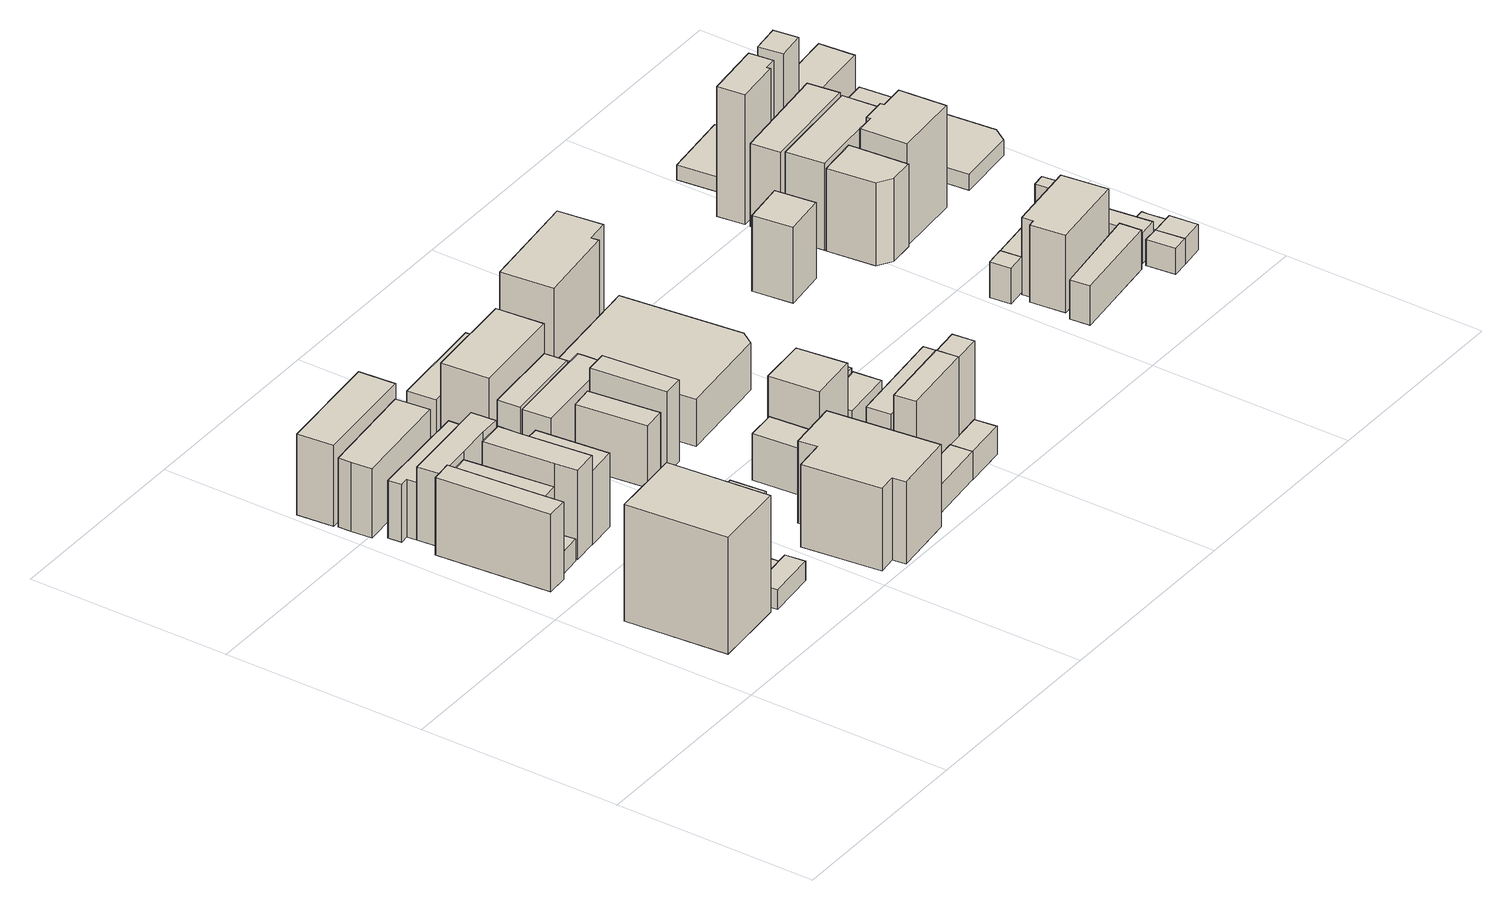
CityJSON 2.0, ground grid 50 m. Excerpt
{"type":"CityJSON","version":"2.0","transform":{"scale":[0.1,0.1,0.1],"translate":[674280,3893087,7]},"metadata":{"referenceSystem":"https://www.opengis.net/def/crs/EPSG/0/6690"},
"CityObjects":{
"building1":{"type":"Building","attributes":{"class":"3002","usage":"403","measuredHeight":35.8,"storeysAboveGround":8,"BuildingDetailAttribute.totalFloorArea":3648.01,"BuildingDetailAttribute.buildingFootprintArea":456,"BuildingDetailAttribute.buildingRoofEdgeArea":456,"BuildingDetailAttribute.urbanPlanType":"21","BuildingDetailAttribute.landUseType":"212","BuildingDetailAttribute.surveyYear":2021,"BuildingIDAttribute.prefecture":"23","BuildingIDAttribute.city":"23106"},"address":[{"country":"日本","locality":"愛知県名古屋市"}],"geometry":[{"type":"Solid","lod":"1","boundaries":[[[[0,1,2,3]],[[2,4,5,3]],[[1,6,4,2]],[[0,7,6,1]],[[3,5,7,0]],[[4,6,7,5]]]]}]},
"building2":{"type":"Building","attributes":{"class":"3002","usage":"402","measuredHeight":24.8,"storeysAboveGround":6,"BuildingDetailAttribute.totalFloorArea":898.37,"BuildingDetailAttribute.buildingFootprintArea":149.73,"BuildingDetailAttribute.buildingRoofEdgeArea":149.73,"BuildingDetailAttribute.urbanPlanType":"21","BuildingDetailAttribute.landUseType":"212","BuildingDetailAttribute.surveyYear":2021,"BuildingIDAttribute.prefecture":"23","BuildingIDAttribute.city":"23106"},"address":[{"country":"日本","locality":"愛知県名古屋市"}],"geometry":[{"type":"Solid","lod":"1","boundaries":[[[[8,9,10,11,12,13]],[[12,14,15,13]],[[11,16,14,12]],[[10,17,16,11]],[[9,18,17,10]],[[8,19,18,9]],[[13,15,19,8]],[[14,16,17,18,19,15]]]]}]},
"building3":{"type":"Building","attributes":{"class":"3003","usage":"402","measuredHeight":14.7,"storeysAboveGround":1,"BuildingDetailAttribute.totalFloorArea":32.4,"BuildingDetailAttribute.buildingFootprintArea":32.4,"BuildingDetailAttribute.buildingRoofEdgeArea":32.4,"BuildingDetailAttribute.urbanPlanType":"21","BuildingDetailAttribute.landUseType":"212","BuildingDetailAttribute.surveyYear":2021,"BuildingIDAttribute.prefecture":"23","BuildingIDAttribute.city":"23106"},"address":[{"country":"日本","locality":"愛知県名古屋市"}],"geometry":[{"type":"Solid","lod":"1","boundaries":[[[[20,21,22,23]],[[22,24,25,23]],[[21,26,24,22]],[[20,27,26,21]],[[23,25,27,20]],[[24,26,27,25]]]]}]},
"building4":{"type":"Building","attributes":{"class":"3002","usage":"402","measuredHeight":20.5,"storeysAboveGround":4,"BuildingDetailAttribute.totalFloorArea":653.2,"BuildingDetailAttribute.buildingFootprintArea":163.3,"BuildingDetailAttribute.buildingRoofEdgeArea":163.3,"BuildingDetailAttribute.urbanPlanType":"21","BuildingDetailAttribute.landUseType":"212","BuildingDetailAttribute.surveyYear":2021,"BuildingIDAttribute.prefecture":"23","BuildingIDAttribute.city":"23106"},"address":[{"country":"日本","locality":"愛知県名古屋市"}],"geometry":[{"type":"Solid","lod":"1","boundaries":[[[[28,29,30,31,32]],[[31,33,34,32]],[[30,35,33,31]],[[29,36,35,30]],[[28,37,36,29]],[[32,34,37,28]],[[33,35,36,37,34]]]]}]},
"building5":{"type":"Building","attributes":{"class":"3001","usage":"413","measuredHeight":8,"storeysAboveGround":2,"BuildingDetailAttribute.totalFloorArea":120.96,"BuildingDetailAttribute.buildingFootprintArea":60.48,"BuildingDetailAttribute.buildingRoofEdgeArea":60.48,"BuildingDetailAttribute.urbanPlanType":"21","BuildingDetailAttribute.landUseType":"212","BuildingDetailAttribute.surveyYear":2021,"BuildingIDAttribute.prefecture":"23","BuildingIDAttribute.city":"23106"},"address":[{"country":"日本","locality":"愛知県名古屋市"}],"geometry":[{"type":"Solid","lod":"1","boundaries":[[[[38,39,40,41]],[[40,42,43,41]],[[39,44,42,40]],[[38,45,44,39]],[[41,43,45,38]],[[42,44,45,43]]]]}]},
"building6":{"type":"Building","attributes":{"class":"9999","usage":"411","measuredHeight":6,"storeysAboveGround":1,"BuildingDetailAttribute.totalFloorArea":101.5,"BuildingDetailAttribute.buildingFootprintArea":101.5,"BuildingDetailAttribute.buildingRoofEdgeArea":101.5,"BuildingDetailAttribute.urbanPlanType":"21","BuildingDetailAttribute.landUseType":"211","BuildingDetailAttribute.surveyYear":2021,"BuildingIDAttribute.prefecture":"23","BuildingIDAttribute.city":"23106"},"address":[{"country":"日本","locality":"愛知県名古屋市"}],"geometry":[{"type":"Solid","lod":"1","boundaries":[[[[46,47,48,49,50,51]],[[50,52,53,51]],[[49,54,52,50]],[[48,55,54,49]],[[47,56,55,48]],[[46,57,56,47]],[[51,53,57,46]],[[52,54,55,56,57,53]]]]}]},
"building7":{"type":"Building","attributes":{"class":"3002","usage":"412","measuredHeight":29.7,"storeysAboveGround":8,"BuildingDetailAttribute.totalFloorArea":1175.66,"BuildingDetailAttribute.buildingFootprintArea":146.96,"BuildingDetailAttribute.buildingRoofEdgeArea":146.96,"BuildingDetailAttribute.urbanPlanType":"21","BuildingDetailAttribute.landUseType":"211","BuildingDetailAttribute.surveyYear":2021,"BuildingIDAttribute.prefecture":"23","BuildingIDAttribute.city":"23106"},"address":[{"country":"日本","locality":"愛知県名古屋市"}],"geometry":[{"type":"Solid","lod":"1","boundaries":[[[[58,59,60,61,62,63]],[[62,64,65,63]],[[61,66,64,62]],[[60,67,66,61]],[[59,68,67,60]],[[58,69,68,59]],[[63,65,69,58]],[[64,66,67,68,69,65]]]]}]},
"building8":{"type":"Building","attributes":{"class":"3002","usage":"402","measuredHeight":22.7,"storeysAboveGround":5,"BuildingDetailAttribute.totalFloorArea":694.62,"BuildingDetailAttribute.buildingFootprintArea":138.92,"BuildingDetailAttribute.buildingRoofEdgeArea":138.92,"BuildingDetailAttribute.urbanPlanType":"21","BuildingDetailAttribute.landUseType":"212","BuildingDetailAttribute.surveyYear":2021,"BuildingIDAttribute.prefecture":"23","BuildingIDAttribute.city":"23106"},"address":[{"country":"日本","locality":"愛知県名古屋市"}],"geometry":[{"type":"Solid","lod":"1","boundaries":[[[[70,71,72,73,74,75,76]],[[75,77,78,76]],[[74,79,77,75]],[[73,80,79,74]],[[72,81,80,73]],[[71,82,81,72]],[[70,83,82,71]],[[76,78,83,70]],[[77,79,80,81,82,83,78]]]]}]},
"building9":{"type":"Building","attributes":{"class":"3002","usage":"402","measuredHeight":16.7,"storeysAboveGround":4,"BuildingDetailAttribute.totalFloorArea":551.65,"BuildingDetailAttribute.buildingFootprintArea":137.91,"BuildingDetailAttribute.buildingRoofEdgeArea":137.91,"BuildingDetailAttribute.urbanPlanType":"21","BuildingDetailAttribute.landUseType":"212","BuildingDetailAttribute.surveyYear":2021,"BuildingIDAttribute.prefecture":"23","BuildingIDAttribute.city":"23106"},"address":[{"country":"日本","locality":"愛知県名古屋市"}],"geometry":[{"type":"Solid","lod":"1","boundaries":[[[[84,85,86,87,70,76]],[[70,88,89,76]],[[87,90,88,70]],[[86,91,90,87]],[[85,92,91,86]],[[84,93,92,85]],[[76,89,93,84]],[[88,90,91,92,93,89]]]]}]},
"building10":{"type":"Building","attributes":{"class":"3002","usage":"402","measuredHeight":23.6,"storeysAboveGround":5,"BuildingDetailAttribute.totalFloorArea":1059.16,"BuildingDetailAttribute.buildingFootprintArea":211.83,"BuildingDetailAttribute.buildingRoofEdgeArea":211.83,"BuildingDetailAttribute.urbanPlanType":"21","BuildingDetailAttribute.landUseType":"212","BuildingDetailAttribute.surveyYear":2021,"BuildingIDAttribute.prefecture":"23","BuildingIDAttribute.city":"23106"},"address":[{"country":"日本","locality":"愛知県名古屋市"}],"geometry":[{"type":"Solid","lod":"1","boundaries":[[[[94,95,96,97,98]],[[97,99,100,98]],[[96,101,99,97]],[[95,102,101,96]],[[94,103,102,95]],[[98,100,103,94]],[[99,101,102,103,100]]]]}]},
"building11":{"type":"Building","attributes":{"class":"3001","usage":"413","measuredHeight":8.9,"storeysAboveGround":2,"BuildingDetailAttribute.totalFloorArea":155.32,"BuildingDetailAttribute.buildingFootprintArea":77.66,"BuildingDetailAttribute.buildingRoofEdgeArea":77.66,"BuildingDetailAttribute.urbanPlanType":"21","BuildingDetailAttribute.landUseType":"212","BuildingDetailAttribute.surveyYear":2021,"BuildingIDAttribute.prefecture":"23","BuildingIDAttribute.city":"23106"},"address":[{"country":"日本","locality":"愛知県名古屋市"}],"geometry":[{"type":"Solid","lod":"1","boundaries":[[[[104,105,106,107,108]],[[107,109,110,108]],[[106,111,109,107]],[[105,112,111,106]],[[104,113,112,105]],[[108,110,113,104]],[[109,111,112,113,110]]]]}]},
"building12":{"type":"Building","attributes":{"class":"3002","usage":"402","measuredHeight":25.6,"storeysAboveGround":6,"BuildingDetailAttribute.totalFloorArea":1442.01,"BuildingDetailAttribute.buildingFootprintArea":240.34,"BuildingDetailAttribute.buildingRoofEdgeArea":240.34,"BuildingDetailAttribute.urbanPlanType":"21","BuildingDetailAttribute.landUseType":"212","BuildingDetailAttribute.surveyYear":2021,"BuildingIDAttribute.prefecture":"23","BuildingIDAttribute.city":"23106"},"address":[{"country":"日本","locality":"愛知県名古屋市"}],"geometry":[{"type":"Solid","lod":"1","boundaries":[[[[114,115,116,117]],[[116,118,119,117]],[[115,120,118,116]],[[114,121,120,115]],[[117,119,121,114]],[[118,120,121,119]]]]}]},
"building13":{"type":"Building","attributes":{"class":"3002","usage":"402","measuredHeight":29.8,"storeysAboveGround":5,"BuildingDetailAttribute.totalFloorArea":701.46,"BuildingDetailAttribute.buildingFootprintArea":140.29,"BuildingDetailAttribute.buildingRoofEdgeArea":140.29,"BuildingDetailAttribute.urbanPlanType":"21","BuildingDetailAttribute.landUseType":"212","BuildingDetailAttribute.surveyYear":2021,"BuildingIDAttribute.prefecture":"23","BuildingIDAttribute.city":"23106"},"address":[{"country":"日本","locality":"愛知県名古屋市"}],"geometry":[{"type":"Solid","lod":"1","boundaries":[[[[122,123,124,125]],[[124,126,127,125]],[[123,128,126,124]],[[122,129,128,123]],[[125,127,129,122]],[[126,128,129,127]]]]}]},
"building14":{"type":"Building","attributes":{"class":"3001","usage":"413","measuredHeight":18.7,"storeysAboveGround":2,"BuildingDetailAttribute.totalFloorArea":95.36,"BuildingDetailAttribute.buildingFootprintArea":47.68,"BuildingDetailAttribute.buildingRoofEdgeArea":47.68,"BuildingDetailAttribute.urbanPlanType":"21","BuildingDetailAttribute.landUseType":"212","BuildingDetailAttribute.surveyYear":2021,"BuildingIDAttribute.prefecture":"23","BuildingIDAttribute.city":"23106"},"address":[{"country":"日本","locality":"愛知県名古屋市"}],"geometry":[{"type":"Solid","lod":"1","boundaries":[[[[130,131,132,133]],[[132,134,135,133]],[[131,136,134,132]],[[130,137,136,131]],[[133,135,137,130]],[[134,136,137,135]]]]}]},
"building15":{"type":"Building","attributes":{"class":"3003","usage":"431","measuredHeight":3.9,"storeysAboveGround":1,"BuildingDetailAttribute.totalFloorArea":49.97,"BuildingDetailAttribute.buildingFootprintArea":49.97,"BuildingDetailAttribute.buildingRoofEdgeArea":49.97,"BuildingDetailAttribute.urbanPlanType":"21","BuildingDetailAttribute.landUseType":"223","BuildingDetailAttribute.surveyYear":2021,"BuildingIDAttribute.prefecture":"23","BuildingIDAttribute.city":"23106"},"address":[{"country":"日本","locality":"愛知県名古屋市"}],"geometry":[{"type":"Solid","lod":"1","boundaries":[[[[138,139,140,141]],[[140,142,143,141]],[[139,144,142,140]],[[138,145,144,139]],[[141,143,145,138]],[[142,144,145,143]]]]}]},
"building16":{"type":"Building","attributes":{"class":"3001","usage":"402","measuredHeight":6.8,"storeysAboveGround":2,"BuildingDetailAttribute.totalFloorArea":95.76,"BuildingDetailAttribute.buildingFootprintArea":47.88,"BuildingDetailAttribute.buildingRoofEdgeArea":47.88,"BuildingDetailAttribute.urbanPlanType":"21","BuildingDetailAttribute.landUseType":"212","BuildingDetailAttribute.surveyYear":2021,"BuildingIDAttribute.prefecture":"23","BuildingIDAttribute.city":"23106"},"address":[{"country":"日本","locality":"愛知県名古屋市"}],"geometry":[{"type":"Solid","lod":"1","boundaries":[[[[146,147,148,149]],[[148,150,151,149]],[[147,152,150,148]],[[146,153,152,147]],[[149,151,153,146]],[[150,152,153,151]]]]}]},
"building17":{"type":"Building","attributes":{"class":"3002","usage":"414","measuredHeight":24,"storeysAboveGround":7,"BuildingDetailAttribute.totalFloorArea":3555.91,"BuildingDetailAttribute.buildingFootprintArea":507.99,"BuildingDetailAttribute.buildingRoofEdgeArea":507.99,"BuildingDetailAttribute.urbanPlanType":"21","BuildingDetailAttribute.landUseType":"211","BuildingDetailAttribute.surveyYear":2021,"BuildingIDAttribute.prefecture":"23","BuildingIDAttribute.city":"23106"},"address":[{"country":"日本","locality":"愛知県名古屋市"}],"geometry":[{"type":"Solid","lod":"1","boundaries":[[[[154,155,156,157,158,159,160,161]],[[160,162,163,161]],[[159,164,162,160]],[[158,165,164,159]],[[157,166,165,158]],[[156,167,166,157]],[[155,168,167,156]],[[154,169,168,155]],[[161,163,169,154]],[[162,164,165,166,167,168,169,163]]]]}]},
"building18":{"type":"Building","attributes":{"class":"3002","usage":"401","measuredHeight":21.8,"storeysAboveGround":4,"BuildingDetailAttribute.totalFloorArea":398.57,"BuildingDetailAttribute.buildingFootprintArea":99.64,"BuildingDetailAttribute.buildingRoofEdgeArea":99.64,"BuildingDetailAttribute.urbanPlanType":"21","BuildingDetailAttribute.landUseType":"212","BuildingDetailAttribute.surveyYear":2021,"BuildingIDAttribute.prefecture":"23","BuildingIDAttribute.city":"23106"},"address":[{"country":"日本","locality":"愛知県名古屋市"}],"geometry":[{"type":"Solid","lod":"1","boundaries":[[[[170,171,172,173]],[[172,174,175,173]],[[171,176,174,172]],[[170,177,176,171]],[[173,175,177,170]],[[174,176,177,175]]]]}]},
"building19":{"type":"Building","attributes":{"class":"3002","usage":"402","measuredHeight":19.8,"storeysAboveGround":4,"BuildingDetailAttribute.totalFloorArea":669.96,"BuildingDetailAttribute.buildingFootprintArea":167.49,"BuildingDetailAttribute.buildingRoofEdgeArea":167.49,"BuildingDetailAttribute.urbanPlanType":"21","BuildingDetailAttribute.landUseType":"212","BuildingDetailAttribute.surveyYear":2021,"BuildingIDAttribute.prefecture":"23","BuildingIDAttribute.city":"23106"},"address":[{"country":"日本","locality":"愛知県名古屋市"}],"geometry":[{"type":"Solid","lod":"1","boundaries":[[[[178,179,180,181,182]],[[181,183,184,182]],[[180,185,183,181]],[[179,186,185,180]],[[178,187,186,179]],[[182,184,187,178]],[[183,185,186,187,184]]]]}]},
"building20":{"type":"Building","attributes":{"class":"3002","usage":"412","measuredHeight":16.7,"storeysAboveGround":5,"BuildingDetailAttribute.totalFloorArea":561.69,"BuildingDetailAttribute.buildingFootprintArea":112.34,"BuildingDetailAttribute.buildingRoofEdgeArea":112.34,"BuildingDetailAttribute.urbanPlanType":"21","BuildingDetailAttribute.landUseType":"211","BuildingDetailAttribute.surveyYear":2021,"BuildingIDAttribute.prefecture":"23","BuildingIDAttribute.city":"23106"},"address":[{"country":"日本","locality":"愛知県名古屋市"}],"geometry":[{"type":"Solid","lod":"1","boundaries":[[[[188,189,190,191]],[[190,192,193,191]],[[189,194,192,190]],[[188,195,194,189]],[[191,193,195,188]],[[192,194,195,193]]]]}]},
"building21":{"type":"Building","attributes":{"class":"3002","usage":"402","measuredHeight":24.8,"storeysAboveGround":7,"BuildingDetailAttribute.totalFloorArea":700.24,"BuildingDetailAttribute.buildingFootprintArea":100.03,"BuildingDetailAttribute.buildingRoofEdgeArea":100.03,"BuildingDetailAttribute.urbanPlanType":"21","BuildingDetailAttribute.landUseType":"212","BuildingDetailAttribute.surveyYear":2021,"BuildingIDAttribute.prefecture":"23","BuildingIDAttribute.city":"23106"},"address":[{"country":"日本","locality":"愛知県名古屋市"}],"geometry":[{"type":"Solid","lod":"1","boundaries":[[[[196,197,198,199]],[[198,200,201,199]],[[197,202,200,198]],[[196,203,202,197]],[[199,201,203,196]],[[200,202,203,201]]]]}]},
"building22":{"type":"Building","attributes":{"class":"3002","usage":"401","measuredHeight":22.9,"storeysAboveGround":3,"BuildingDetailAttribute.totalFloorArea":277.08,"BuildingDetailAttribute.buildingFootprintArea":92.36,"BuildingDetailAttribute.buildingRoofEdgeArea":92.36,"BuildingDetailAttribute.urbanPlanType":"21","BuildingDetailAttribute.landUseType":"212","BuildingDetailAttribute.surveyYear":2021,"BuildingIDAttribute.prefecture":"23","BuildingIDAttribute.city":"23106"},"address":[{"country":"日本","locality":"愛知県名古屋市"}],"geometry":[{"type":"Solid","lod":"1","boundaries":[[[[204,205,206,207]],[[206,208,209,207]],[[205,210,208,206]],[[204,211,210,205]],[[207,209,211,204]],[[208,210,211,209]]]]}]},
"building23":{"type":"Building","attributes":{"class":"3002","usage":"402","measuredHeight":25.7,"storeysAboveGround":6,"BuildingDetailAttribute.totalFloorArea":1661.29,"BuildingDetailAttribute.buildingFootprintArea":276.88,"BuildingDetailAttribute.buildingRoofEdgeArea":276.88,"BuildingDetailAttribute.urbanPlanType":"21","BuildingDetailAttribute.landUseType":"212","BuildingDetailAttribute.surveyYear":2021,"BuildingIDAttribute.prefecture":"23","BuildingIDAttribute.city":"23106"},"address":[{"country":"日本","locality":"愛知県名古屋市"}],"geometry":[{"type":"Solid","lod":"1","boundaries":[[[[212,213,214,215]],[[214,216,217,215]],[[213,218,216,214]],[[212,219,218,213]],[[215,217,219,212]],[[216,218,219,217]]]]}]},
"building24":{"type":"Building","attributes":{"class":"3002","usage":"402","measuredHeight":15.7,"storeysAboveGround":3,"BuildingDetailAttribute.totalFloorArea":529.69,"BuildingDetailAttribute.buildingFootprintArea":176.56,"BuildingDetailAttribute.buildingRoofEdgeArea":176.56,"BuildingDetailAttribute.urbanPlanType":"21","BuildingDetailAttribute.landUseType":"212","BuildingDetailAttribute.surveyYear":2021,"BuildingIDAttribute.prefecture":"23","BuildingIDAttribute.city":"23106"},"address":[{"country":"日本","locality":"愛知県名古屋市"}],"geometry":[{"type":"Solid","lod":"1","boundaries":[[[[220,221,222,223]],[[222,224,225,223]],[[221,226,224,222]],[[220,227,226,221]],[[223,225,227,220]],[[224,226,227,225]]]]}]},
"building25":{"type":"Building","attributes":{"class":"3001","usage":"413","measuredHeight":29.2,"storeysAboveGround":1,"BuildingDetailAttribute.totalFloorArea":83.2,"BuildingDetailAttribute.buildingFootprintArea":83.2,"BuildingDetailAttribute.buildingRoofEdgeArea":142.15,"BuildingDetailAttribute.urbanPlanType":"21","BuildingDetailAttribute.landUseType":"212","BuildingDetailAttribute.surveyYear":2021,"BuildingIDAttribute.prefecture":"23","BuildingIDAttribute.city":"23106"},"address":[{"country":"日本","locality":"愛知県名古屋市"}],"geometry":[{"type":"Solid","lod":"1","boundaries":[[[[228,229,230,231]],[[230,232,233,231]],[[229,234,232,230]],[[228,235,234,229]],[[231,233,235,228]],[[232,234,235,233]]]]}]},
"building26":{"type":"Building","attributes":{"class":"3002","usage":"431","measuredHeight":29.2,"storeysAboveGround":1,"BuildingDetailAttribute.totalFloorArea":101.97,"BuildingDetailAttribute.buildingFootprintArea":101.97,"BuildingDetailAttribute.buildingRoofEdgeArea":140.02,"BuildingDetailAttribute.urbanPlanType":"21","BuildingDetailAttribute.landUseType":"223","BuildingDetailAttribute.surveyYear":2021,"BuildingIDAttribute.prefecture":"23","BuildingIDAttribute.city":"23106"},"address":[{"country":"日本","locality":"愛知県名古屋市"}],"geometry":[{"type":"Solid","lod":"1","boundaries":[[[[236,237,238,239]],[[238,240,241,239]],[[237,242,240,238]],[[236,243,242,237]],[[239,241,243,236]],[[240,242,243,241]]]]}]},
"building27":{"type":"Building","attributes":{"class":"3002","usage":"412","measuredHeight":28.9,"storeysAboveGround":7,"BuildingDetailAttribute.totalFloorArea":1060.15,"BuildingDetailAttribute.buildingFootprintArea":151.45,"BuildingDetailAttribute.buildingRoofEdgeArea":151.45,"BuildingDetailAttribute.urbanPlanType":"21","BuildingDetailAttribute.landUseType":"211","BuildingDetailAttribute.surveyYear":2021,"BuildingIDAttribute.prefecture":"23","BuildingIDAttribute.city":"23106"},"address":[{"country":"日本","locality":"愛知県名古屋市"}],"geometry":[{"type":"Solid","lod":"1","boundaries":[[[[244,245,246,247]],[[246,248,249,247]],[[245,250,248,246]],[[244,251,250,245]],[[247,249,251,244]],[[248,250,251,249]]]]}]},
"building28":{"type":"Building","attributes":{"class":"9999","usage":"431","measuredHeight":25.2,"storeysAboveGround":7,"BuildingDetailAttribute.totalFloorArea":1082.49,"BuildingDetailAttribute.buildingFootprintArea":154.64,"BuildingDetailAttribute.buildingRoofEdgeArea":154.64,"BuildingDetailAttribute.urbanPlanType":"21","BuildingDetailAttribute.landUseType":"213","BuildingDetailAttribute.surveyYear":2021,"BuildingIDAttribute.prefecture":"23","BuildingIDAttribute.city":"23106"},"address":[{"country":"日本","locality":"愛知県名古屋市中区栄五丁目７０７－１"}],"geometry":[{"type":"Solid","lod":"1","boundaries":[[[[252,253,254,255]],[[254,256,257,255]],[[253,258,256,254]],[[252,259,258,253]],[[255,257,259,252]],[[256,258,259,257]]]]}]},
"building29":{"type":"Building","attributes":{"class":"3001","usage":"402","measuredHeight":17,"storeysAboveGround":1,"BuildingDetailAttribute.totalFloorArea":174.91,"BuildingDetailAttribute.buildingFootprintArea":174.91,"BuildingDetailAttribute.buildingRoofEdgeArea":174.91,"BuildingDetailAttribute.urbanPlanType":"21","BuildingDetailAttribute.landUseType":"212","BuildingDetailAttribute.surveyYear":2021,"BuildingIDAttribute.prefecture":"23","BuildingIDAttribute.city":"23106"},"address":[{"country":"日本","locality":"愛知県名古屋市中区栄五丁目７０６－１"}],"geometry":[{"type":"Solid","lod":"1","boundaries":[[[[260,261,262,263]],[[262,264,265,263]],[[261,266,264,262]],[[260,267,266,261]],[[263,265,267,260]],[[264,266,267,265]]]]}]},
"building30":{"type":"Building","attributes":{"class":"3001","usage":"413","measuredHeight":29.2,"storeysAboveGround":2,"BuildingDetailAttribute.totalFloorArea":117.89,"BuildingDetailAttribute.buildingFootprintArea":58.94,"BuildingDetailAttribute.buildingRoofEdgeArea":142.15,"BuildingDetailAttribute.urbanPlanType":"21","BuildingDetailAttribute.landUseType":"212","BuildingDetailAttribute.surveyYear":2021,"BuildingIDAttribute.prefecture":"23","BuildingIDAttribute.city":"23106"},"address":[{"country":"日本","locality":"愛知県名古屋市"}],"geometry":[{"type":"Solid","lod":"1","boundaries":[[[[268,269,270,271]],[[270,272,273,271]],[[269,274,272,270]],[[268,275,274,269]],[[271,273,275,268]],[[272,274,275,273]]]]}]},
"building31":{"type":"Building","attributes":{"class":"3003","usage":"431","measuredHeight":29.2,"storeysAboveGround":3,"BuildingDetailAttribute.totalFloorArea":114.15,"BuildingDetailAttribute.buildingFootprintArea":38.05,"BuildingDetailAttribute.buildingRoofEdgeArea":140.02,"BuildingDetailAttribute.urbanPlanType":"21","BuildingDetailAttribute.landUseType":"223","BuildingDetailAttribute.surveyYear":2021,"BuildingIDAttribute.prefecture":"23","BuildingIDAttribute.city":"23106"},"address":[{"country":"日本","locality":"愛知県名古屋市"}],"geometry":[{"type":"Solid","lod":"1","boundaries":[[[[276,277,278,279]],[[278,280,281,279]],[[277,282,280,278]],[[276,283,282,277]],[[279,281,283,276]],[[280,282,283,281]]]]}]},
"building32":{"type":"Building","attributes":{"class":"3002","usage":"411","measuredHeight":11.1,"storeysAboveGround":3,"BuildingDetailAttribute.totalFloorArea":265.78,"BuildingDetailAttribute.buildingFootprintArea":88.59,"BuildingDetailAttribute.buildingRoofEdgeArea":88.59,"BuildingDetailAttribute.urbanPlanType":"21","BuildingDetailAttribute.landUseType":"211","BuildingDetailAttribute.surveyYear":2021,"BuildingIDAttribute.prefecture":"23","BuildingIDAttribute.city":"23106"},"address":[{"country":"日本","locality":"愛知県名古屋市"}],"geometry":[{"type":"Solid","lod":"1","boundaries":[[[[284,285,286,287]],[[286,288,289,287]],[[285,290,288,286]],[[284,291,290,285]],[[287,289,291,284]],[[288,290,291,289]]]]}]},
"building33":{"type":"Building","attributes":{"class":"3002","usage":"402","measuredHeight":18,"storeysAboveGround":4,"BuildingDetailAttribute.totalFloorArea":3504.98,"BuildingDetailAttribute.buildingFootprintArea":876.25,"BuildingDetailAttribute.buildingRoofEdgeArea":876.25,"BuildingDetailAttribute.urbanPlanType":"21","BuildingDetailAttribute.landUseType":"212","BuildingDetailAttribute.surveyYear":2021,"BuildingIDAttribute.prefecture":"23","BuildingIDAttribute.city":"23106"},"address":[{"country":"日本","locality":"愛知県名古屋市"}],"geometry":[{"type":"Solid","lod":"1","boundaries":[[[[292,293,294,295,296]],[[295,297,298,296]],[[294,299,297,295]],[[293,300,299,294]],[[292,301,300,293]],[[296,298,301,292]],[[297,299,300,301,298]]]]}]},
"building34":{"type":"Building","attributes":{"class":"3002","usage":"402","measuredHeight":14.3,"storeysAboveGround":3,"BuildingDetailAttribute.totalFloorArea":225.79,"BuildingDetailAttribute.buildingFootprintArea":75.26,"BuildingDetailAttribute.buildingRoofEdgeArea":75.26,"BuildingDetailAttribute.urbanPlanType":"21","BuildingDetailAttribute.landUseType":"212","BuildingDetailAttribute.surveyYear":2021,"BuildingIDAttribute.prefecture":"23","BuildingIDAttribute.city":"23106"},"address":[{"country":"日本","locality":"愛知県名古屋市"}],"geometry":[{"type":"Solid","lod":"1","boundaries":[[[[302,303,304,305,306,307]],[[306,308,309,307]],[[305,310,308,306]],[[304,311,310,305]],[[303,312,311,304]],[[302,313,312,303]],[[307,309,313,302]],[[308,310,311,312,313,309]]]]}]},
"building35":{"type":"Building","attributes":{"class":"9999","usage":"411","measuredHeight":28.8,"storeysAboveGround":1,"BuildingDetailAttribute.totalFloorArea":73.33,"BuildingDetailAttribute.buildingFootprintArea":73.33,"BuildingDetailAttribute.buildingRoofEdgeArea":73.33,"BuildingDetailAttribute.urbanPlanType":"21","BuildingDetailAttribute.landUseType":"211","BuildingDetailAttribute.surveyYear":2021,"BuildingIDAttribute.prefecture":"23","BuildingIDAttribute.city":"23106"},"address":[{"country":"日本","locality":"愛知県名古屋市"}],"geometry":[{"type":"Solid","lod":"1","boundaries":[[[[314,315,316,317]],[[316,318,319,317]],[[315,320,318,316]],[[314,321,320,315]],[[317,319,321,314]],[[318,320,321,319]]]]}]},
"building36":{"type":"Building","attributes":{"class":"3002","usage":"412","measuredHeight":35.9,"storeysAboveGround":10,"BuildingDetailAttribute.totalFloorArea":3292.47,"BuildingDetailAttribute.buildingFootprintArea":329.25,"BuildingDetailAttribute.buildingRoofEdgeArea":329.25,"BuildingDetailAttribute.urbanPlanType":"21","BuildingDetailAttribute.landUseType":"211","BuildingDetailAttribute.surveyYear":2021,"BuildingIDAttribute.prefecture":"23","BuildingIDAttribute.city":"23106"},"address":[{"country":"日本","locality":"愛知県名古屋市"}],"geometry":[{"type":"Solid","lod":"1","boundaries":[[[[322,323,324,325,326,327]],[[326,328,329,327]],[[325,330,328,326]],[[324,331,330,325]],[[323,332,331,324]],[[322,333,332,323]],[[327,329,333,322]],[[328,330,331,332,333,329]]]]}]},
"building37":{"type":"Building","attributes":{"class":"3003","usage":"401","measuredHeight":19.3,"storeysAboveGround":1,"BuildingDetailAttribute.totalFloorArea":105.09,"BuildingDetailAttribute.buildingFootprintArea":105.09,"BuildingDetailAttribute.buildingRoofEdgeArea":105.09,"BuildingDetailAttribute.urbanPlanType":"21","BuildingDetailAttribute.landUseType":"215","BuildingDetailAttribute.surveyYear":2021,"BuildingIDAttribute.prefecture":"23","BuildingIDAttribute.city":"23106"},"address":[{"country":"日本","locality":"愛知県名古屋市"}],"geometry":[{"type":"Solid","lod":"1","boundaries":[[[[334,335,336,337]],[[336,338,339,337]],[[335,340,338,336]],[[334,341,340,335]],[[337,339,341,334]],[[338,340,341,339]]]]}]},
"building38":{"type":"Building","attributes":{"class":"3001","usage":"402","measuredHeight":10.1,"storeysAboveGround":2,"BuildingDetailAttribute.totalFloorArea":49.88,"BuildingDetailAttribute.buildingFootprintArea":24.94,"BuildingDetailAttribute.buildingRoofEdgeArea":24.94,"BuildingDetailAttribute.urbanPlanType":"21","BuildingDetailAttribute.landUseType":"212","BuildingDetailAttribute.surveyYear":2021,"BuildingIDAttribute.prefecture":"23","BuildingIDAttribute.city":"23106"},"address":[{"country":"日本","locality":"愛知県名古屋市"}],"geometry":[{"type":"Solid","lod":"1","boundaries":[[[[342,343,344,345]],[[344,346,347,345]],[[343,348,346,344]],[[342,349,348,343]],[[345,347,349,342]],[[346,348,349,347]]]]}]},
"building39":{"type":"Building","attributes":{"class":"3002","usage":"402","measuredHeight":25.1,"storeysAboveGround":5,"BuildingDetailAttribute.totalFloorArea":681.28,"BuildingDetailAttribute.buildingFootprintArea":136.26,"BuildingDetailAttribute.buildingRoofEdgeArea":136.26,"BuildingDetailAttribute.urbanPlanType":"21","BuildingDetailAttribute.landUseType":"212","BuildingDetailAttribute.surveyYear":2021,"BuildingIDAttribute.prefecture":"23","BuildingIDAttribute.city":"23106"},"address":[{"country":"日本","locality":"愛知県名古屋市"}],"geometry":[{"type":"Solid","lod":"1","boundaries":[[[[350,351,352,353,354]],[[353,355,356,354]],[[352,357,355,353]],[[351,358,357,352]],[[350,359,358,351]],[[354,356,359,350]],[[355,357,358,359,356]]]]}]},
"building40":{"type":"Building","attributes":{"class":"3001","usage":"411","measuredHeight":45,"storeysAboveGround":2,"BuildingDetailAttribute.totalFloorArea":246.42,"BuildingDetailAttribute.buildingFootprintArea":123.21,"BuildingDetailAttribute.buildingRoofEdgeArea":123.21,"BuildingDetailAttribute.urbanPlanType":"21","BuildingDetailAttribute.landUseType":"211","BuildingDetailAttribute.surveyYear":2021,"BuildingIDAttribute.prefecture":"23","BuildingIDAttribute.city":"23106"},"address":[{"country":"日本","locality":"愛知県名古屋市"}],"geometry":[{"type":"Solid","lod":"1","boundaries":[[[[360,361,362,363]],[[362,364,365,363]],[[361,366,364,362]],[[360,367,366,361]],[[363,365,367,360]],[[364,366,367,365]]]]}]},
"building41":{"type":"Building","attributes":{"class":"3002","usage":"401","measuredHeight":22.7,"storeysAboveGround":5,"BuildingDetailAttribute.totalFloorArea":1098.04,"BuildingDetailAttribute.buildingFootprintArea":219.61,"BuildingDetailAttribute.buildingRoofEdgeArea":219.61,"BuildingDetailAttribute.urbanPlanType":"21","BuildingDetailAttribute.landUseType":"212","BuildingDetailAttribute.surveyYear":2021,"BuildingIDAttribute.prefecture":"23","BuildingIDAttribute.city":"23106"},"address":[{"country":"日本","locality":"愛知県名古屋市"}],"geometry":[{"type":"Solid","lod":"1","boundaries":[[[[368,369,370,371,372,373]],[[372,374,375,373]],[[371,376,374,372]],[[370,377,376,371]],[[369,378,377,370]],[[368,379,378,369]],[[373,375,379,368]],[[374,376,377,378,379,375]]]]}]},
"building42":{"type":"Building","attributes":{"class":"3001","usage":"402","measuredHeight":21.3,"storeysAboveGround":2,"BuildingDetailAttribute.totalFloorArea":174.48,"BuildingDetailAttribute.buildingFootprintArea":87.24,"BuildingDetailAttribute.buildingRoofEdgeArea":87.24,"BuildingDetailAttribute.urbanPlanType":"21","BuildingDetailAttribute.landUseType":"212","BuildingDetailAttribute.surveyYear":2021,"BuildingIDAttribute.prefecture":"23","BuildingIDAttribute.city":"23106"},"address":[{"country":"日本","locality":"愛知県名古屋市"}],"geometry":[{"type":"Solid","lod":"1","boundaries":[[[[380,381,382,383]],[[382,384,385,383]],[[381,386,384,382]],[[380,387,386,381]],[[383,385,387,380]],[[384,386,387,385]]]]}]},
"building43":{"type":"Building","attributes":{"class":"3002","usage":"401","measuredHeight":39.1,"storeysAboveGround":11,"BuildingDetailAttribute.totalFloorArea":1030.05,"BuildingDetailAttribute.buildingFootprintArea":93.64,"BuildingDetailAttribute.buildingRoofEdgeArea":93.64,"BuildingDetailAttribute.urbanPlanType":"21","BuildingDetailAttribute.landUseType":"212","BuildingDetailAttribute.surveyYear":2021,"BuildingIDAttribute.prefecture":"23","BuildingIDAttribute.city":"23106"},"address":[{"country":"日本","locality":"愛知県名古屋市"}],"geometry":[{"type":"Solid","lod":"1","boundaries":[[[[388,389,390,391,392,393]],[[392,394,395,393]],[[391,396,394,392]],[[390,397,396,391]],[[389,398,397,390]],[[388,399,398,389]],[[393,395,399,388]],[[394,396,397,398,399,395]]]]}]},
"building44":{"type":"Building","attributes":{"class":"3002","usage":"401","measuredHeight":29.1,"storeysAboveGround":7,"BuildingDetailAttribute.totalFloorArea":1603.34,"BuildingDetailAttribute.buildingFootprintArea":229.05,"BuildingDetailAttribute.buildingRoofEdgeArea":229.05,"BuildingDetailAttribute.urbanPlanType":"21","BuildingDetailAttribute.landUseType":"212","BuildingDetailAttribute.surveyYear":2021,"BuildingIDAttribute.prefecture":"23","BuildingIDAttribute.city":"23106"},"address":[{"country":"日本","locality":"愛知県名古屋市"}],"geometry":[{"type":"Solid","lod":"1","boundaries":[[[[400,401,402,403]],[[402,404,405,403]],[[401,406,404,402]],[[400,407,406,401]],[[403,405,407,400]],[[404,406,407,405]]]]}]},
"building45":{"type":"Building","attributes":{"class":"3002","usage":"402","measuredHeight":27.1,"storeysAboveGround":6,"BuildingDetailAttribute.totalFloorArea":1167.75,"BuildingDetailAttribute.buildingFootprintArea":194.63,"BuildingDetailAttribute.buildingRoofEdgeArea":194.63,"BuildingDetailAttribute.urbanPlanType":"21","BuildingDetailAttribute.landUseType":"212","BuildingDetailAttribute.surveyYear":2021,"BuildingIDAttribute.prefecture":"23","BuildingIDAttribute.city":"23106"},"address":[{"country":"日本","locality":"愛知県名古屋市"}],"geometry":[{"type":"Solid","lod":"1","boundaries":[[[[408,409,410,411]],[[410,412,413,411]],[[409,414,412,410]],[[408,415,414,409]],[[411,413,415,408]],[[412,414,415,413]]]]}]},
"building46":{"type":"Building","attributes":{"class":"3002","usage":"412","measuredHeight":32,"storeysAboveGround":9,"BuildingDetailAttribute.totalFloorArea":1788.08,"BuildingDetailAttribute.buildingFootprintArea":198.68,"BuildingDetailAttribute.buildingRoofEdgeArea":198.68,"BuildingDetailAttribute.urbanPlanType":"21","BuildingDetailAttribute.landUseType":"211","BuildingDetailAttribute.surveyYear":2021,"BuildingIDAttribute.prefecture":"23","BuildingIDAttribute.city":"23106"},"address":[{"country":"日本","locality":"愛知県名古屋市"}],"geometry":[{"type":"Solid","lod":"1","boundaries":[[[[416,417,418,419,420,421,422,423]],[[422,424,425,423]],[[421,426,424,422]],[[420,427,426,421]],[[419,428,427,420]],[[418,429,428,419]],[[417,430,429,418]],[[416,431,430,417]],[[423,425,431,416]],[[424,426,427,428,429,430,431,425]]]]}]},
"building47":{"type":"Building","attributes":{"class":"3001","usage":"411","measuredHeight":9.6,"storeysAboveGround":1,"BuildingDetailAttribute.totalFloorArea":29.7,"BuildingDetailAttribute.buildingFootprintArea":29.7,"BuildingDetailAttribute.buildingRoofEdgeArea":173.3,"BuildingDetailAttribute.urbanPlanType":"21","BuildingDetailAttribute.landUseType":"211","BuildingDetailAttribute.surveyYear":2021,"BuildingIDAttribute.prefecture":"23","BuildingIDAttribute.city":"23106"},"address":[{"country":"日本","locality":"愛知県名古屋市"}],"geometry":[{"type":"Solid","lod":"1","boundaries":[[[[432,433,434,435]],[[434,436,437,435]],[[433,438,436,434]],[[432,439,438,433]],[[435,437,439,432]],[[436,438,439,437]]]]}]},
"building48":{"type":"Building","attributes":{"class":"3001","usage":"401","measuredHeight":8.2,"storeysAboveGround":2,"BuildingDetailAttribute.totalFloorArea":162.43,"BuildingDetailAttribute.buildingFootprintArea":81.22,"BuildingDetailAttribute.buildingRoofEdgeArea":81.22,"BuildingDetailAttribute.urbanPlanType":"21","BuildingDetailAttribute.landUseType":"212","BuildingDetailAttribute.surveyYear":2021,"BuildingIDAttribute.prefecture":"23","BuildingIDAttribute.city":"23106"},"address":[{"country":"日本","locality":"愛知県名古屋市"}],"geometry":[{"type":"Solid","lod":"1","boundaries":[[[[440,441,442,443]],[[442,444,445,443]],[[441,446,444,442]],[[440,447,446,441]],[[443,445,447,440]],[[444,446,447,445]]]]}]},
"building49":{"type":"Building","attributes":{"class":"3001","usage":"411","measuredHeight":9.6,"storeysAboveGround":2,"BuildingDetailAttribute.totalFloorArea":85.68,"BuildingDetailAttribute.buildingFootprintArea":42.84,"BuildingDetailAttribute.buildingRoofEdgeArea":173.3,"BuildingDetailAttribute.urbanPlanType":"21","BuildingDetailAttribute.landUseType":"211","BuildingDetailAttribute.surveyYear":2021,"BuildingIDAttribute.prefecture":"23","BuildingIDAttribute.city":"23106"},"address":[{"country":"日本","locality":"愛知県名古屋市"}],"geometry":[{"type":"Solid","lod":"1","boundaries":[[[[434,448,449,435]],[[449,450,437,435]],[[448,451,450,449]],[[434,436,451,448]],[[435,437,436,434]],[[450,451,436,437]]]]}]},
"building50":{"type":"Building","attributes":{"class":"3001","usage":"402","measuredHeight":5.4,"storeysAboveGround":1,"BuildingDetailAttribute.totalFloorArea":194.6,"BuildingDetailAttribute.buildingFootprintArea":194.6,"BuildingDetailAttribute.buildingRoofEdgeArea":194.6,"BuildingDetailAttribute.urbanPlanType":"21","BuildingDetailAttribute.landUseType":"212","BuildingDetailAttribute.surveyYear":2021,"BuildingIDAttribute.prefecture":"23","BuildingIDAttribute.city":"23106"},"address":[{"country":"日本","locality":"愛知県名古屋市中区新栄一丁目１２２０"}],"geometry":[{"type":"Solid","lod":"1","boundaries":[[[[452,453,454,455]],[[454,456,457,455]],[[453,458,456,454]],[[452,459,458,453]],[[455,457,459,452]],[[456,458,459,457]]]]}]},
"building51":{"type":"Building","attributes":{"class":"9999","usage":"411","measuredHeight":8.7,"storeysAboveGround":1,"BuildingDetailAttribute.totalFloorArea":27.05,"BuildingDetailAttribute.buildingFootprintArea":27.05,"BuildingDetailAttribute.buildingRoofEdgeArea":89.63,"BuildingDetailAttribute.urbanPlanType":"21","BuildingDetailAttribute.landUseType":"211","BuildingDetailAttribute.surveyYear":2021,"BuildingIDAttribute.prefecture":"23","BuildingIDAttribute.city":"23106"},"address":[{"country":"日本","locality":"愛知県名古屋市"}],"geometry":[{"type":"Solid","lod":"1","boundaries":[[[[460,461,462,463,464]],[[463,465,466,464]],[[462,467,465,463]],[[461,468,467,462]],[[460,469,468,461]],[[464,466,469,460]],[[465,467,468,469,466]]]]}]},
"building52":{"type":"Building","attributes":{"class":"3001","usage":"401","measuredHeight":8.6,"storeysAboveGround":2,"BuildingDetailAttribute.totalFloorArea":166.92,"BuildingDetailAttribute.buildingFootprintArea":83.46,"BuildingDetailAttribute.buildingRoofEdgeArea":83.46,"BuildingDetailAttribute.urbanPlanType":"21","BuildingDetailAttribute.landUseType":"212","BuildingDetailAttribute.surveyYear":2021,"BuildingIDAttribute.prefecture":"23","BuildingIDAttribute.city":"23106"},"address":[{"country":"日本","locality":"愛知県名古屋市"}],"geometry":[{"type":"Solid","lod":"1","boundaries":[[[[470,471,472,473,474,475]],[[474,476,477,475]],[[473,478,476,474]],[[472,479,478,473]],[[471,480,479,472]],[[470,481,480,471]],[[475,477,481,470]],[[476,478,479,480,481,477]]]]}]},
"building53":{"type":"Building","attributes":{"class":"3002","usage":"401","measuredHeight":31.7,"storeysAboveGround":1,"BuildingDetailAttribute.totalFloorArea":43.5,"BuildingDetailAttribute.buildingFootprintArea":43.5,"BuildingDetailAttribute.buildingRoofEdgeArea":43.5,"BuildingDetailAttribute.urbanPlanType":"21","BuildingDetailAttribute.landUseType":"212","BuildingDetailAttribute.surveyYear":2021,"BuildingIDAttribute.prefecture":"23","BuildingIDAttribute.city":"23106"},"address":[{"country":"日本","locality":"愛知県名古屋市"}],"geometry":[{"type":"Solid","lod":"1","boundaries":[[[[482,483,484,485,486]],[[485,487,488,486]],[[484,489,487,485]],[[483,490,489,484]],[[482,491,490,483]],[[486,488,491,482]],[[487,489,490,491,488]]]]}]},
"building54":{"type":"Building","attributes":{"class":"3004","usage":"431","measuredHeight":7.4,"storeysAboveGround":1,"BuildingDetailAttribute.totalFloorArea":750.6,"BuildingDetailAttribute.buildingFootprintArea":750.6,"BuildingDetailAttribute.buildingRoofEdgeArea":750.6,"BuildingDetailAttribute.urbanPlanType":"21","BuildingDetailAttribute.landUseType":"212","BuildingDetailAttribute.surveyYear":2021,"BuildingIDAttribute.prefecture":"23","BuildingIDAttribute.city":"23106"},"address":[{"country":"日本","locality":"愛知県名古屋市"}],"geometry":[{"type":"Solid","lod":"1","boundaries":[[[[492,493,494,495,496,497,498]],[[497,499,500,498]],[[496,501,499,497]],[[495,502,501,496]],[[494,503,502,495]],[[493,504,503,494]],[[492,505,504,493]],[[498,500,505,492]],[[499,501,502,503,504,505,500]]]]}]},
"building55":{"type":"Building","attributes":{"class":"3002","usage":"401","measuredHeight":13.7,"storeysAboveGround":3,"BuildingDetailAttribute.totalFloorArea":637.51,"BuildingDetailAttribute.buildingFootprintArea":212.5,"BuildingDetailAttribute.buildingRoofEdgeArea":212.5,"BuildingDetailAttribute.urbanPlanType":"21","BuildingDetailAttribute.landUseType":"212","BuildingDetailAttribute.surveyYear":2021,"BuildingIDAttribute.prefecture":"23","BuildingIDAttribute.city":"23106"},"address":[{"country":"日本","locality":"愛知県名古屋市"}],"geometry":[{"type":"Solid","lod":"1","boundaries":[[[[506,507,508,509]],[[508,510,511,509]],[[507,512,510,508]],[[506,513,512,507]],[[509,511,513,506]],[[510,512,513,511]]]]}]}
},
"vertices":[
[65,368,12],[246,383,12],[267,132,12],[86,117,12],[267,132,310],[86,117,310],[246,383,310],[65,368,310],
[122,562,12],[68,558,12],[45,837,12],[74,840,12],[98,843,12],[116,626,12],[98,843,210],[116,626,210],[74,840,210],[45,837,210],[68,558,210],[122,562,210],
[185,630,13],[192,579,13],[129,571,13],[123,622,13],[129,571,70],[123,622,70],[192,579,70],[185,630,70],
[175,806,15],[194,635,15],[116,626,15],[98,843,15],[170,850,15],[98,843,180],[170,850,180],[116,626,180],[194,635,180],[175,806,180],
[286,127,10],[281,176,10],[404,189,10],[409,140,10],[404,189,60],[409,140,60],[281,176,60],[286,127,60],
[286,180,10],[280,244,10],[331,249,10],[327,287,10],[393,294,10],[403,191,10],[393,294,40],[403,191,40],[327,287,40],[331,249,40],[280,244,40],[286,180,40],
[242,811,13],[245,766,13],[263,585,13],[200,579,13],[194,635,13],[175,806,13],[194,635,240],[175,806,240],[200,579,240],[263,585,240],[245,766,240],[242,811,240],
[301,921,13],[306,860,13],[253,858,13],[170,850,13],[98,843,13],[74,840,13],[68,900,13],[74,840,200],[68,900,200],[98,843,200],[170,850,200],[253,858,200],[306,860,200],[301,921,200],
[65,924,13],[43,922,13],[40,955,13],[297,976,13],[301,921,160],[68,900,160],[297,976,160],[40,955,160],[43,922,160],[65,924,160],
[14,1064,14],[265,1090,14],[274,1007,14],[20,981,14],[15,1032,14],[20,981,190],[15,1032,190],[274,1007,190],[265,1090,190],[14,1064,190],
[327,290,11],[314,419,11],[353,423,11],[377,406,11],[388,296,11],[377,406,80],[388,296,80],[353,423,80],[314,419,80],[327,290,80],
[2,1162,14],[269,1187,14],[276,1097,14],[10,1073,14],[276,1097,220],[10,1073,220],[269,1187,220],[2,1162,220],
[340,593,12],[263,585,12],[245,766,12],[323,771,12],[245,766,200],[323,771,200],[263,585,200],[340,593,200],
[258,850,13],[321,856,13],[327,780,13],[265,774,13],[327,780,90],[265,774,90],[321,856,90],[258,850,90],
[474,316,11],[464,419,11],[512,424,11],[522,320,11],[512,424,41],[522,320,41],[464,419,41],[474,316,41],
[524,350,12],[515,437,12],[570,443,12],[578,356,12],[570,443,60],[578,356,60],[515,437,60],[524,350,60],
[737,18,10],[580,0,10],[576,32,10],[530,27,10],[508,220,10],[584,229,10],[578,275,10],[706,289,10],[578,275,220],[706,289,220],[584,229,220],[508,220,220],[530,27,220],[576,32,220],[580,0,220],[737,18,220],
[506,610,12],[486,782,12],[543,789,12],[563,616,12],[543,789,170],[563,616,170],[486,782,170],[506,610,170],
[665,823,12],[427,802,12],[420,872,12],[659,893,12],[661,881,12],[659,893,160],[661,881,160],[420,872,160],[427,802,160],[665,823,160],
[424,880,13],[419,935,13],[620,952,13],[625,897,13],[620,952,160],[625,897,160],[419,935,160],[424,880,160],
[626,611,12],[574,606,12],[555,792,12],[610,797,12],[555,792,220],[610,797,220],[574,606,220],[626,611,220],
[666,320,11],[656,445,11],[729,451,11],[739,326,11],[729,451,130],[739,326,130],[656,445,130],[666,320,130],
[639,965,13],[404,945,13],[394,1062,13],[629,1082,13],[394,1062,220],[629,1082,220],[404,945,220],[639,965,220],
[395,1075,13],[387,1145,13],[639,1166,13],[644,1095,13],[639,1166,120],[644,1095,120],[387,1145,120],[395,1075,120],
[771,47,9],[765,101,9],[917,118,9],[923,64,9],[917,118,81],[923,64,81],[765,101,81],[771,47,81],
[765,101,10],[759,154,10],[949,175,10],[955,122,10],[949,175,282],[955,122,282],[759,154,282],[765,101,282],
[743,332,11],[732,457,11],[852,467,11],[866,345,11],[852,467,230],[866,345,230],[732,457,230],[743,332,230],
[759,160,8],[752,220,8],[1008,249,8],[1015,189,8],[1008,249,230],[1015,189,230],[752,220,230],[759,160,230],
[766,232,10],[758,309,10],[983,334,10],[992,258,10],[983,334,50],[992,258,50],[758,309,50],[766,232,50],
[917,118,8],[1025,130,8],[1031,76,8],[923,64,8],[1031,76,80],[923,64,80],[1025,130,80],[917,118,80],
[949,175,8],[1020,183,8],[1026,130,8],[955,122,8],[1026,130,280],[955,122,280],[1020,183,280],[949,175,280],
[869,335,9],[862,402,9],[992,417,9],[999,349,9],[992,417,110],[999,349,110],[862,402,110],[869,335,110],
[694,615,10],[659,942,10],[925,970,10],[957,673,10],[935,640,10],[957,673,130],[935,640,130],[925,970,130],[659,942,130],[694,615,130],
[938,414,9],[861,405,9],[854,469,9],[952,477,9],[987,445,9],[990,420,9],[987,445,120],[990,420,120],[952,477,120],[854,469,120],[861,405,120],[938,414,120],
[657,1093,12],[652,1142,12],[801,1157,12],[806,1108,12],[801,1157,50],[806,1108,50],[652,1142,50],[657,1093,50],
[663,956,11],[648,1086,11],[907,1116,11],[920,1006,11],[864,999,11],[866,980,11],[864,999,300],[866,980,300],[920,1006,300],[907,1116,300],[648,1086,300],[663,956,300],
[1258,752,7],[1246,850,7],[1351,864,7],[1363,765,7],[1351,864,200],[1363,765,200],[1246,850,200],[1258,752,200],
[1561,376,9],[1513,370,9],[1507,421,9],[1555,427,9],[1507,421,100],[1555,427,100],[1513,370,100],[1561,376,100],
[1568,670,9],[1505,665,9],[1470,687,9],[1457,804,9],[1556,814,9],[1457,804,220],[1556,814,220],[1470,687,220],[1505,665,220],[1568,670,220],
[1552,194,0],[1547,244,0],[1782,277,0],[1787,224,0],[1782,277,100],[1787,224,100],[1547,244,100],[1552,194,100],
[1740,398,3],[1754,285,3],[1558,261,3],[1548,346,3],[1565,349,3],[1562,376,3],[1565,349,200],[1562,376,200],[1548,346,200],[1558,261,200],[1754,285,200],[1740,398,200],
[1717,453,7],[1724,398,7],[1567,379,7],[1560,434,7],[1567,379,90],[1560,434,90],[1724,398,90],[1717,453,90],
[1576,1084,9],[1583,1025,9],[1553,1022,9],[1554,1013,9],[1442,1001,9],[1434,1068,9],[1442,1001,340],[1434,1068,340],[1554,1013,340],[1553,1022,340],[1583,1025,340],[1576,1084,340],
[1690,923,9],[1698,829,9],[1457,808,9],[1447,902,9],[1457,808,230],[1447,902,230],[1698,829,230],[1690,923,230],
[1698,1018,9],[1708,940,9],[1451,916,9],[1443,989,9],[1451,916,220],[1443,989,220],[1708,940,220],[1698,1018,220],
[1559,788,10],[1603,791,10],[1602,801,10],[1662,806,10],[1663,797,10],[1725,802,10],[1734,686,10],[1568,673,10],[1734,686,270],[1568,673,270],[1725,802,270],[1663,797,270],[1662,806,270],[1602,801,270],[1603,791,270],[1559,788,270],
[1807,150,4],[1799,221,4],[1841,225,4],[1849,155,4],[1841,225,70],[1849,155,70],[1799,221,70],[1807,150,70],
[1831,404,1],[1851,238,1],[1802,233,1],[1783,398,1],[1802,233,80],[1783,398,80],[1851,238,80],[1831,404,80],
[1902,232,4],[1909,162,4],[1909,162,70],[1902,232,70],
[1509,1101,12],[1496,1213,12],[1667,1233,12],[1681,1121,12],[1667,1233,50],[1681,1121,50],[1496,1213,50],[1509,1101,50],
[1899,237,3],[1854,232,3],[1848,292,3],[1893,296,3],[1894,280,3],[1893,296,60],[1894,280,60],[1848,292,60],[1854,232,60],[1899,237,60],
[1831,489,4],[1827,524,4],[1859,528,4],[1873,416,4],[1780,405,4],[1771,482,4],[1780,405,80],[1771,482,80],[1873,416,80],[1859,528,80],[1827,524,80],[1831,489,80],
[1626,1029,13],[1618,1090,13],[1684,1098,13],[1688,1099,13],[1696,1038,13],[1688,1099,330],[1696,1038,330],[1684,1098,330],[1618,1090,330],[1626,1029,330],
[1963,697,10],[1814,683,10],[1796,874,10],[1728,868,10],[1712,1038,10],[1955,1061,10],[1986,732,10],[1955,1061,50],[1986,732,50],[1712,1038,50],[1728,868,50],[1796,874,50],[1814,683,50],[1963,697,50],
[1944,1157,13],[1951,1069,13],[1708,1047,13],[1701,1133,13],[1708,1047,130],[1701,1133,130],[1951,1069,130],[1944,1157,130]
]}
